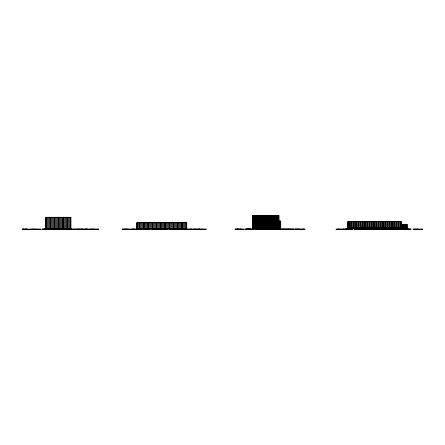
<?xml version="1.0" encoding="UTF-8"?>
<svg xmlns="http://www.w3.org/2000/svg" width="445" height="445" viewBox="0 0 445 445"><rect width="100%" height="100%" fill="white"/><g stroke="black" fill="none" stroke-linecap="round" stroke-linejoin="round"><path stroke-width="0.67" d="M252.932 216.059L278.542 216.059M252.932 216.565L278.542 216.565M252.932 217.065L278.542 217.065M252.932 217.572L278.542 217.572M252.932 218.078L278.542 218.078M46.057 218.339L70.438 218.339M252.932 218.584L278.542 218.584M252.932 219.085L278.542 219.085M46.057 219.29L70.438 219.29M252.932 219.591L278.542 219.591M252.932 220.097L278.542 220.097M46.057 220.242L70.438 220.242M252.932 220.598L278.542 220.598M278.67 220.97L280.717 220.97L280.717 228.424L252.421 228.424L252.421 215.441L279.054 215.441L279.054 228.424M252.932 221.104L278.542 221.104M46.057 221.198L70.438 221.198M278.837 221.31L280.205 221.31M278.837 221.582L280.205 221.582M252.932 221.61L278.542 221.61M278.837 221.855L280.205 221.855M46.057 222.15L70.438 222.15M252.932 222.111L278.542 222.111M278.837 222.127L280.205 222.127M278.837 222.4L280.205 222.4M252.932 222.617L278.542 222.617M278.837 222.672L280.205 222.672M348.118 222.672L400.923 222.672M278.837 222.945L280.205 222.945M46.057 223.101L70.438 223.101M252.932 223.123L278.542 223.123M278.837 223.223L280.205 223.223M278.837 223.496L280.205 223.496M252.932 223.629L278.542 223.629M348.118 223.668L400.923 223.668M137.071 223.802L186.238 223.802M278.837 223.768L280.205 223.768M46.057 224.052L70.438 224.052M278.837 224.041L280.205 224.041M252.932 224.13L278.542 224.13M401.112 224.286L407.325 224.286L407.325 228.424L347.606 228.424L347.606 221.554L401.435 221.554L401.435 228.424M278.837 224.313L280.205 224.313M401.206 224.347L406.813 224.347L406.813 227.467M252.932 224.636L278.542 224.636M278.837 224.586L280.205 224.586M137.071 224.753L186.238 224.753M348.118 224.669L400.923 224.669M278.837 224.859L280.205 224.859M401.206 224.892L406.813 224.892M46.057 225.009L70.438 225.009M252.932 225.142L278.542 225.142M278.837 225.137L280.205 225.137M278.837 225.409L280.205 225.409M401.206 225.431L406.813 225.431M252.932 225.643L278.542 225.643M278.837 225.682L280.205 225.682M348.118 225.665L400.923 225.665M137.071 225.704L186.238 225.704M46.057 225.96L70.438 225.96M278.837 225.954L280.205 225.954M401.206 225.971L406.813 225.971M252.932 226.149L278.542 226.149M278.837 226.227L280.205 226.227M278.837 226.499L280.205 226.499M401.206 226.511L406.813 226.511M137.071 226.655L186.238 226.655M252.932 226.655L278.542 226.655M348.118 226.666L400.923 226.666M278.837 226.772L280.205 226.772M46.057 226.911L70.438 226.911M252.932 227.045L278.542 227.045M278.837 227.045L280.205 227.045M401.206 227.056L406.813 227.056M278.837 227.256L280.205 227.256M278.67 227.534L280.717 227.534M401.112 227.534L407.325 227.534M137.071 227.612L186.238 227.612M252.421 227.551L279.054 227.551M347.606 227.551L401.435 227.551M46.057 227.862L70.438 227.862M136.559 228.446L186.75 228.446M45.546 228.563L70.95 228.563M346.427 229.064L346.427 229.448L346.382 229.019L349.242 229.019L349.242 229.448M349.614 229.019L352.262 229.019M361.791 229.064L354.348 229.019L354.348 229.448L364.416 229.448L364.416 229.064L362.08 229.064M362.402 229.019L359.794 229.019L359.794 229.448M369.294 229.019L372.07 229.019M372.393 229.019L375.002 229.019L375.002 229.448M375.736 229.019L378.178 229.019L378.178 229.448L375.736 229.448L375.736 229.019L377.95 229.064L377.95 229.448M380.024 229.019L382.711 229.019L382.711 229.448M387.639 229.019L390.115 229.019L390.115 229.448M393.808 229.019L396.417 229.019L396.417 229.448M399.232 229.019L396.984 229.019L396.984 229.448L408.026 229.448M402.13 229.019L404.605 229.019L404.605 229.448M407.948 229.019L405.339 229.019L405.339 229.448M408.276 229.019L410.963 229.019L410.963 229.448L408.276 229.448M413.194 229.019L414.868 229.019L414.868 229.448L413.194 229.448M418.467 229.019L420.586 229.019M422.75 229.019L421.076 229.019L421.076 229.448L422.75 229.448M30.649 229.086L22.25 229.047L22.25 229.448L30.649 229.448M32.379 229.086L30.872 229.047L30.872 229.448L32.379 229.448L32.324 229.047M35.133 229.047L32.802 229.047L32.813 229.448L35.133 229.448M35.383 229.086L40.979 229.047M48.794 229.086L46.597 229.086L46.597 229.448M54.602 229.086L56.938 229.086M57.21 229.086L59.407 229.086L59.407 229.448M63.641 229.086L65.904 229.086L65.904 229.448M70.043 229.086L67.846 229.086L67.846 229.448M70.316 229.086L80.373 229.047L80.373 229.448L42.014 229.448L42.014 229.086L46.219 229.086L46.219 229.448M84.834 229.086L88.65 229.086L88.65 229.448L84.834 229.448M91.898 229.086L96.788 229.047M98.79 229.047L97.238 229.047L97.238 229.448L98.79 229.448M138.818 229.08L122.381 229.047L122.381 229.448L192.635 229.448M139.19 229.08L141.443 229.08M150.071 229.08L147.851 229.08L147.851 229.448M155.934 229.08L158.292 229.08M158.57 229.08L160.79 229.08L160.79 229.448M165.062 229.08L167.348 229.08L167.348 229.448M171.536 229.08L173.645 229.08L173.645 229.448M176.787 229.08L179.007 229.08L179.007 229.448M181.399 229.08L179.491 229.08L179.513 229.448M181.632 229.08L183.646 229.08L183.646 229.448M183.868 229.08L185.971 229.08L185.971 229.448M192.635 229.047L186.6 229.08L186.6 229.448M192.935 229.047L197.135 229.08L197.135 229.448L192.935 229.448M197.485 229.047L202.219 229.08M202.369 229.047L204.327 229.047M206.33 229.047L204.778 229.047L204.778 229.448L206.33 229.448M244.416 229.03L235.138 229.047L235.138 229.448L244.416 229.448M254.251 229.03L245.39 229.047L245.39 229.448L254.251 229.448M290.958 229.03L291.536 229.03L291.536 229.448L290.958 229.448L290.958 229.03L290.991 229.448M305.02 229.03L294.74 229.047L294.74 229.448L305.02 229.448M341.682 229.064L344.057 229.064M353.135 229.064L350.799 229.064L350.799 229.448M368.916 229.064L371.319 229.064L371.319 229.448M381.259 229.064L383.596 229.064L383.596 229.448L378.606 229.448L378.606 229.064L380.798 229.064L380.798 229.448M386.115 229.064L384.102 229.064L384.13 229.448M386.36 229.064L388.479 229.064L388.479 229.448M388.713 229.064L390.927 229.064L390.927 229.448M393.92 229.064L391.589 229.064L391.589 229.448M394.214 229.064L396.623 229.064L396.623 229.448L384.102 229.448M405.59 229.064L403.331 229.064L403.331 229.448M406.129 229.064L408.026 229.064M409.962 229.064L408.466 229.064L408.466 229.448M35.383 229.448L40.979 229.448M80.673 229.448L84.722 229.448L84.722 229.047L80.673 229.086L80.706 229.448L80.729 229.047M96.788 229.448L91.898 229.448L91.943 229.047M197.485 229.448L202.219 229.448M202.369 229.448L204.327 229.448M341.682 229.448L353.135 229.448M368.916 229.448L372.07 229.448M372.393 229.448L375.574 229.448L375.574 229.064L373.427 229.064L373.427 229.448M418.467 229.448L420.586 229.448M421.71 229.019L421.71 229.448M417.493 229.019L417.493 229.448M416.186 229.019L416.186 229.448M415.597 229.019L415.597 229.448M414.234 229.019L414.234 229.448M410.902 229.019L410.902 229.448M410.451 229.019L410.451 229.448M409.033 229.064L409.033 229.448M408.81 229.019L408.81 229.448M405.862 229.019L405.862 229.448M404.828 229.064L404.828 229.448M404.572 224.347L404.572 227.467M404.082 229.019L404.088 229.448M403.437 229.064L403.465 229.448M402.675 229.448L402.675 229.064L400.867 229.064L400.867 229.448M402.325 224.347L402.325 227.467M402.386 229.019L402.386 229.448M402.019 229.064L402.019 229.448M401.874 229.448L401.874 229.019L399.504 229.019L399.549 229.448M401.841 229.019L401.841 229.448M401.635 229.064L401.635 229.448M401.54 229.064L401.54 229.448M400.122 229.448L400.122 229.064L398.62 229.064L398.653 229.448M399.115 229.019L399.087 229.448M398.681 221.671L398.681 227.434M397.574 229.019L397.574 229.448M396.567 229.064L396.54 229.448M396.434 221.671L396.434 227.434M396.167 229.064L396.167 229.448M395.894 229.019L395.894 229.448M394.693 229.064L394.693 229.448M394.192 221.671L394.192 227.434M393.291 229.448L393.291 229.019L390.849 229.019L390.849 229.448M392.768 229.019L392.768 229.448M392.056 229.064L392.056 229.448M391.95 221.671L391.95 227.434M391.372 229.019L391.372 229.448M390.465 229.064L390.465 229.448M389.709 221.671L389.709 227.434M389.592 229.019L389.592 229.448M388.941 229.064L388.941 229.448M387.89 229.019L387.89 229.448M387.467 221.671L387.467 227.434M387.462 229.448L387.462 229.019L385.059 229.019L385.059 229.448M386.015 229.064L386.015 229.448M385.987 229.064L385.987 229.448M385.615 229.019L385.598 229.448M385.225 221.671L385.225 227.434M384.636 229.064L384.636 229.448M383.128 229.064L383.128 229.448M382.978 221.671L382.978 227.434M382.622 229.019L382.65 229.448M382.199 229.019L382.199 229.448M380.736 221.671L380.736 227.434M380.553 229.019L380.553 229.448M380.325 229.064L380.325 229.448M379.468 229.448L379.468 229.019L378.945 229.019L378.945 229.448M379.073 229.064L379.073 229.448M378.495 221.671L378.495 227.434M377.655 229.019L377.655 229.448M377.482 229.064L377.482 229.448M376.253 221.671L376.253 227.434M376.259 229.019L376.259 229.448M375.958 229.064L375.958 229.448M374.479 229.019L374.479 229.448M374.011 221.671L374.011 227.434M373.922 229.064L373.922 229.448M371.764 221.671L371.764 227.434M371.241 229.064L371.241 229.448M370.863 229.064L370.863 229.448M369.522 221.671L369.522 227.434M369.389 229.064L369.389 229.448M368.421 229.448L368.421 229.064L367.948 229.064L367.948 229.448M368.254 229.019L368.254 229.448M367.281 221.671L367.281 227.434M367.264 229.448L367.264 229.064L365.072 229.064L365.072 229.448M367.003 229.019L367.014 229.448M366.914 229.019L366.914 229.448M366.797 229.064L366.797 229.448M366.491 229.019L366.491 229.448M365.545 229.064L365.545 229.448M365.25 229.019L365.25 229.448M365.039 221.671L365.039 227.434M363.949 229.064L363.949 229.448M362.797 221.671L362.797 227.434M360.55 221.671L360.55 227.434M360.317 229.019L360.317 229.448M359.343 229.019L359.343 229.448M358.842 229.448L358.842 229.064L355.216 229.064L355.216 229.448M358.803 229.019L358.803 229.448M358.308 221.671L358.308 227.434M358.303 229.019L358.375 229.448M357.975 229.019L357.975 229.448M357.685 229.019L357.685 229.448M357.263 229.064L357.263 229.448L357.174 229.064M357.135 229.019L357.135 229.448M356.84 229.019L356.84 229.448M356.795 229.064L356.795 229.448M356.579 229.019L356.579 229.448M356.067 221.671L356.067 227.434M356.017 229.019L356.017 229.448M355.75 229.019L355.75 229.448M355.683 229.064L355.683 229.448M355.41 229.019L355.41 229.448M354.915 229.019L354.915 229.448M354.009 228.357L406.813 228.107L348.118 228.057M353.825 221.671L353.825 227.434M351.583 221.671L351.583 227.434M351.266 229.064L351.266 229.448M350.399 229.448L350.399 229.064L345.921 229.064L345.921 229.448M349.848 221.671L349.848 227.434M349.915 229.064L349.915 229.448M349.464 229.064L349.464 229.448M349.169 229.064L349.169 229.448M348.908 229.064L348.908 229.448M348.752 229.019L348.752 229.448M348.418 229.064L348.418 229.448M348.218 229.019L348.218 229.448M348.151 229.064L348.151 229.448M347.918 229.064L347.918 229.448M347.417 229.064L347.417 229.448M347.178 229.064L347.178 229.448M346.816 229.019L346.872 229.448M346.132 229.448L346.132 229.019L343.273 229.019L343.273 229.448M345.637 229.019L345.637 229.448M345.125 229.019L345.125 229.448M345.103 229.019L345.103 229.448M343.707 229.019L343.707 229.448M340.909 229.064L340.909 229.448M340.431 229.064L340.431 229.448M339.179 229.064L339.179 229.448M338.122 229.064L338.122 229.448M337.644 229.064L337.666 229.448M336.392 229.064L336.392 229.448M304.013 229.03L304.013 229.448M303.39 229.03L303.39 229.448M303.178 229.047L303.178 229.448M302.589 229.047L302.589 229.448M300.392 229.03L300.392 229.448M299.919 229.03L299.919 229.448M298.834 229.047L298.834 229.448M298.651 229.03L298.651 229.448M298.078 229.03L298.072 229.448M297.839 229.03L297.839 229.448M297.427 229.448L297.394 229.047L297.288 229.448M296.754 229.03L296.754 229.448M296.609 229.047L296.609 229.448M295.931 229.047L295.931 229.448M295.53 229.047L295.53 229.448M295.435 229.047L295.435 229.448M293.717 229.03L293.717 229.448M293.377 229.047L293.377 229.448M292.782 229.03L292.782 229.448M292.276 229.03L292.276 229.448M291.497 229.03L291.497 229.448M290.268 229.03L290.268 229.448M289.762 229.03L289.762 229.448M289.595 229.047L289.595 229.448M289.111 229.047L289.111 229.448M288.783 229.047L288.783 229.448M288.399 229.047L288.399 229.448M288.366 229.047L288.366 229.448M288.115 229.03L288.115 229.448M287.192 229.047L287.192 229.448M286.714 229.047L286.714 229.448M286.597 229.03L286.597 229.448M286.085 229.03L286.085 229.448M285.712 229.03L285.712 229.448M285.139 229.047L285.139 229.448M284.778 229.03L284.778 229.448M284.728 229.047L284.728 229.448M284.272 229.03L284.272 229.448M283.927 229.03L283.843 229.448M283.688 229.047L283.688 229.448M283.204 229.047L283.204 229.448M282.848 229.047L282.848 229.448M282.753 229.03L282.753 229.448M282.247 229.03L282.247 229.448M281.958 229.047L281.958 229.448M281.474 229.047L281.474 229.448M281.062 229.047L281.062 229.448M280.205 221.032L280.205 227.467M280.022 229.047L280.022 229.448M279.538 229.047L279.538 229.448M276.768 229.03L276.768 229.448M276.234 229.03L276.234 229.448M275.127 215.552L275.127 227.434M274.315 229.047L274.315 229.448M273.953 229.03L273.953 229.448M273.864 229.03L273.897 229.448M273.809 229.047L273.809 229.448M273.458 229.03L273.458 229.448M271.862 229.03L271.862 229.448M271.634 229.047L271.634 229.448M271.55 229.047L271.578 229.448M271.161 229.047L271.161 229.448M270.81 229.03L270.81 229.448M270.688 215.552L270.688 227.434M270.304 229.03L270.304 229.448M269.637 229.047L269.637 229.448M269.559 229.03L269.559 229.448M269.053 229.03L269.053 229.448M268.635 229.047L268.635 229.448M268.151 229.047L268.151 229.448M267.695 229.03L267.695 229.448M267.439 229.047L267.439 229.448M267.189 229.03L267.189 229.448M266.956 229.047L266.956 229.448M266.477 229.03L266.477 229.448M266.249 215.552L266.249 227.434M265.965 229.03L265.965 229.448M265.659 229.047L265.659 229.448M265.175 229.047L265.175 229.448M264.497 229.047L264.497 229.448M264.013 229.047L264.013 229.448M261.81 215.552L261.81 227.434M260.436 229.03L260.436 229.448M259.93 229.03L259.93 229.448M258.717 229.03L258.74 229.448M258.628 229.03L258.628 229.448M257.371 215.552L257.371 227.434M257.104 229.047L257.099 229.448M257.015 229.03L257.015 229.448M256.62 229.047L256.62 229.448M256.509 229.03L256.509 229.448M255.475 229.047L255.475 229.448M254.596 228.357L280.205 228.107L252.932 228.057M252.232 229.03L252.232 229.448M251.725 229.03L251.725 229.448M251.286 229.03L251.286 229.448M250.913 229.047L250.913 229.448M250.763 229.03L250.763 229.448M250.429 229.047L250.429 229.448M250.274 229.03L250.274 229.448M250.012 229.047L250.012 229.448M249.957 229.03L249.957 229.448M249.673 229.03L249.673 229.448M249.512 229.047L249.512 229.448M249.144 229.03L249.144 229.448M249.044 229.047L249.044 229.448M248.855 229.03L248.855 229.448M248.744 229.047L248.744 229.448M248.599 229.03L248.599 229.448M248.471 229.047L248.471 229.448M248.054 229.03L248.054 229.448M247.965 229.047L247.965 229.448M247.798 229.03L247.798 229.448M247.693 229.047L247.693 229.448M247.47 229.03L247.448 229.448M246.986 229.03L246.986 229.448M246.931 229.047L246.931 229.448M246.68 229.047L246.68 229.448M246.441 229.03L246.441 229.448M246.369 229.047L246.369 229.448M245.913 229.047L245.913 229.448M241.485 229.03L241.485 229.448M241.006 229.03L241.006 229.448M240.662 229.047L240.662 229.448M240.489 229.03L240.489 229.448M240.205 229.047L240.205 229.448M239.733 229.047L239.71 229.448M239.132 229.03L239.132 229.448M238.715 229.03L238.715 229.448M238.464 229.03L238.42 229.448M237.986 229.03L238.019 229.448M237.78 229.047L237.78 229.448M237.491 229.03L237.491 229.448M237.469 229.03L237.469 229.448M237.324 229.047L237.324 229.448M236.117 229.03L236.117 229.448M235.694 229.03L235.694 229.448M235.538 229.047L235.538 229.448M205.368 229.047L205.368 229.448M203.176 229.08L203.176 229.448M202.631 229.08L202.631 229.448M201.919 229.047L201.919 229.448M201.468 229.047L201.468 229.448M200.256 229.047L200.256 229.448M199.71 229.047L199.71 229.448M199.482 229.047L199.482 229.448M199.182 229.08L199.182 229.448M199.037 229.047L199.037 229.448M198.476 229.08L198.476 229.448L198.448 229.047M197.853 229.08L197.88 229.448M197.758 229.08L197.758 229.448M196.506 229.08L196.506 229.448M196.139 229.08L196.139 229.448M196.056 229.08L196.056 229.448M195.422 229.047L195.416 229.448L195.338 229.047M194.949 229.047L194.949 229.448M194.704 229.08L194.704 229.448M194.165 229.08L194.165 229.448M193.43 229.047L193.43 229.448M191.333 229.08L191.378 229.448M191.306 229.08L191.306 229.448M190.95 229.08L190.95 229.448M190.705 229.047L190.705 229.448M190.221 229.047L190.221 229.448M189.542 229.047L189.548 229.448M189.058 229.047L189.058 229.448M187.484 229.047L187.484 229.448M187.011 229.047L187.045 229.448M186.75 229.448L186.75 222.734L136.559 222.734L136.559 229.448M185.532 229.08L185.532 229.448M184.085 229.08L184.085 229.448M182.005 222.85L182.005 228.335M181.304 229.08L181.304 229.448M181.282 229.08L181.282 229.448M180.909 229.08L180.909 229.448M179.991 229.08L179.991 229.448M178.562 229.08L178.562 229.448M177.772 222.85L177.772 228.335M176.348 229.448L176.348 229.08L174.268 229.08L174.268 229.448M175.903 229.08L175.903 229.448M174.713 229.08L174.713 229.448M173.539 222.85L173.539 228.335M173.2 229.08L173.2 229.448M171.753 229.08L171.753 229.448M171.392 229.448L171.392 229.08L169.345 229.08L169.345 229.448M169.812 229.08L169.812 229.448M169.306 222.85L169.306 228.335M167.298 229.08L167.27 229.448M166.914 229.08L166.914 229.448M165.512 229.08L165.512 229.448M165.067 222.85L165.067 228.335M164.589 229.448L164.589 229.08L164.144 229.08L164.144 229.448M163.493 229.448L163.493 229.08L161.413 229.08L161.413 229.448M163.048 229.08L163.048 229.448M161.858 229.08L161.858 229.448M160.834 222.85L160.834 228.335M160.345 229.08L160.345 229.448M156.601 222.85L156.601 228.335M155.494 229.448L155.494 229.08L152.045 229.08L152.045 229.448M155.049 229.08L155.049 229.448M153.992 229.08L153.981 229.448M153.909 229.08L153.909 229.448M153.547 229.08L153.547 229.448M152.49 229.08L152.49 229.448M152.368 222.85L152.368 228.335M148.296 229.08L148.296 229.448M148.135 222.85L148.135 228.335M147.467 229.448L147.467 229.08L143.218 229.08L143.218 229.448M147.006 229.08L147.006 229.448M146.583 229.08L146.583 229.448M146.305 229.08L146.305 229.448M146.055 229.08L146.055 229.448M145.587 229.08L145.587 229.448M145.337 229.08L145.337 229.448M145.114 229.08L145.114 229.448M144.636 229.08L144.636 229.448M144.408 229.08L144.408 229.448M144.119 229.08L144.119 229.448M143.902 222.85L143.902 228.335M143.696 229.08L143.696 229.448M139.669 222.85L139.669 228.335M138.195 229.08L138.195 229.448M137.121 229.08L137.121 229.448M136.398 229.047L136.398 229.448M135.352 229.08L135.352 229.448M134.651 229.08L134.651 229.448M134.479 229.047L134.479 229.448M134.028 229.08L134.056 229.448M133.928 229.08L133.928 229.448M133.717 229.047L133.717 229.448M133.489 229.08L133.489 229.448M133.038 229.047L133.066 229.448M132.933 229.047L132.933 229.448M132.449 229.047L132.449 229.448M132.154 229.08L132.154 229.448M130.997 229.047L130.997 229.448M128.299 229.08L128.299 229.448M127.593 229.08L127.593 229.448M126.997 229.08L126.997 229.448M126.97 229.08L126.97 229.448M126.803 229.047L126.875 229.448M126.041 229.047L126.041 229.448M125.651 229.08L125.651 229.448M125.362 229.047L125.362 229.448M125.256 229.047L125.256 229.448M124.945 229.08L124.945 229.448M124.322 229.08L124.355 229.448M124.227 229.08L124.227 229.448M123.927 229.047L123.927 229.448M123.159 229.047L123.159 229.448M122.514 229.047L122.486 229.448M97.828 229.047L97.828 229.448M94.629 229.086L94.629 229.448M94.373 229.047L94.373 229.448M94.095 229.086L94.095 229.448M93.923 229.047L93.923 229.448M92.716 229.047L92.716 229.448M92.165 229.047L92.165 229.448M90.908 229.047L90.908 229.448M90.674 229.086L90.674 229.448M89.979 229.086L89.979 229.448M89.389 229.086L89.362 229.448M88.01 229.047L88.032 229.448M87.665 229.086L87.582 229.448M87.12 229.047L87.12 229.448M86.947 229.086L86.947 229.448M86.636 229.047L86.636 229.448M86.308 229.047L86.308 229.448M86.247 229.086L86.247 229.448M85.93 229.047L85.93 229.448M85.896 229.047L85.896 229.448M85.707 229.086L85.707 229.448M85.412 229.047L85.379 229.448M84.239 229.047L84.239 229.448M83.07 229.086L83.07 229.448M82.664 229.047L82.664 229.448M82.253 229.047L82.264 229.448M81.819 229.086L81.819 229.448M81.524 229.086L81.524 229.448M81.213 229.047L81.213 229.448M81.146 229.086L81.146 229.448M80.078 229.086L80.078 229.448M79.638 229.086L79.638 229.448M79.483 229.047L79.483 229.448M78.999 229.047L78.999 229.448M78.593 229.047L78.67 229.448M78.203 229.086L78.203 229.448M77.831 229.086L77.831 229.448M77.552 229.047L77.552 229.448M77.068 229.047L77.068 229.448M76.885 229.086L76.885 229.448M76.445 229.086L76.445 229.448M76.117 229.086L76.117 229.448M75.305 229.086L75.305 229.448M74.866 229.086L74.866 229.448M74.571 229.086L74.571 229.448M74.499 229.086L74.499 229.448M73.547 229.086L73.547 229.448M73.108 229.086L73.108 229.448M71.773 229.047L71.773 229.448M71.289 229.047L71.289 229.448M68.291 229.086L68.291 229.448M67.228 217.388L67.228 228.446M65.854 229.086L65.854 229.448M65.476 229.086L65.476 229.448M64.086 229.086L64.086 229.448M63.173 229.448L63.173 229.086L62.734 229.086L62.734 229.448M62.995 217.388L62.995 228.446M62.089 229.448L62.089 229.086L60.031 229.086L60.031 229.448M61.644 229.086L61.644 229.448M60.47 229.086L60.47 229.448M58.968 229.086L58.968 229.448M58.762 217.388L58.762 228.446M54.524 217.388L54.524 228.446M54.168 229.448L54.168 229.086L50.752 229.086L50.752 229.448M53.728 229.086L53.728 229.448M52.682 229.086L52.671 229.448M52.599 229.086L52.599 229.448M52.237 229.086L52.237 229.448M51.197 229.086L51.197 229.448M50.291 217.388L50.291 228.446M47.042 229.086L47.042 229.448M45.763 229.086L45.763 229.448M45.346 229.086L45.346 229.448M45.212 229.047L45.212 229.448M45.067 229.086L45.067 229.448M44.967 229.047L44.967 229.448M44.823 229.086L44.823 229.448M44.45 229.047L44.45 229.448M44.361 229.086L44.361 229.448M44.2 229.047L44.2 229.448M44.111 229.086L44.111 229.448M43.888 229.047L43.888 229.448M43.426 229.047L43.415 229.448M43.193 229.086L43.193 229.448M42.904 229.047L42.904 229.448M42.486 229.086L42.486 229.448M37.441 229.047L37.441 229.448M37.035 229.086L37.035 229.448M36.273 229.047L36.273 229.448M35.973 229.086L35.973 229.448M34.348 229.047L34.348 229.448M34.226 229.086L34.226 229.448M33.586 229.047L33.525 229.448M32.908 229.047L32.913 229.448M31.055 229.086L31.055 229.448M27.24 229.086L27.24 229.448M26.678 229.047L26.678 229.448M26.544 229.086L26.544 229.448M25.927 229.086L25.927 229.448L25.91 229.047M25.827 229.086L25.827 229.448M25.237 229.047L25.237 229.448M25.131 229.047L25.131 229.448M24.62 229.086L24.62 229.448M23.919 229.086L23.919 229.448M23.796 229.047L23.796 229.448M23.335 229.086L23.335 229.448M23.307 229.086L23.307 229.448M23.207 229.086L23.207 229.448M23.034 229.047L23.034 229.448M22.389 229.047L22.356 229.448M278.542 215.552L252.932 215.552L252.932 227.434L278.542 227.434L278.542 215.552M70.95 217.271L45.546 217.271L45.546 229.559L70.95 229.559L70.95 217.271M70.438 217.388L46.057 217.388L46.057 228.446L70.438 228.446L70.438 217.388M400.923 221.671L348.118 221.671L348.118 227.434L400.923 227.434L400.923 221.671M186.238 222.85L137.071 222.85L137.071 228.335L186.238 228.335L186.238 222.85M368.777 229.019L364.728 229.019L364.728 229.448L368.777 229.448L368.777 229.019M417.977 229.019L415.352 229.019L415.352 229.448L417.977 229.448L417.977 229.019M91.498 229.047L89.267 229.086L89.267 229.448L91.498 229.448L91.498 229.047M287.687 229.03L254.991 229.047L254.991 229.448L287.687 229.448L287.687 229.03M290.485 229.047L287.848 229.047L287.848 229.448L290.485 229.448L290.485 229.047M293.967 229.047L291.937 229.03L291.937 229.448L293.967 229.448L293.967 229.047M338.562 229.064L336.003 229.064L336.003 229.448L338.562 229.448L338.562 229.064M341.348 229.064L338.79 229.064L338.79 229.448L341.348 229.448L341.348 229.064M258.256 229.448L258.256 229.047L258.217 229.448M236.851 229.448L236.851 229.047L236.835 229.448"/></g></svg>
